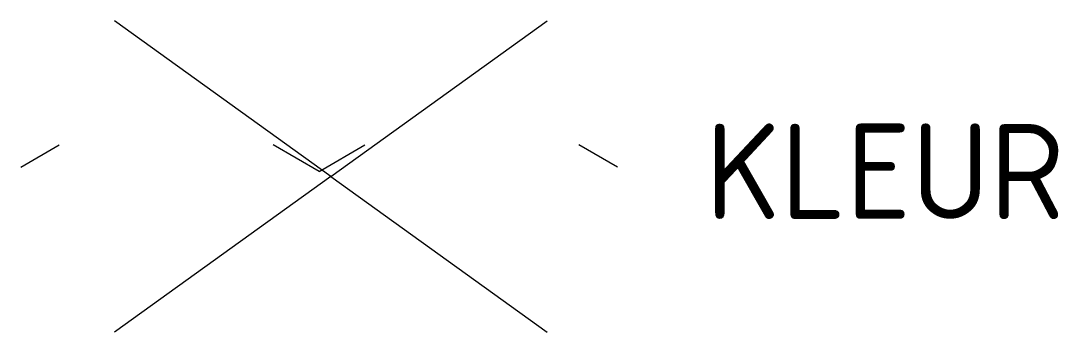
# Model space of a CAD drawing. Extents: x -5.6 to 14, y -3 to 2.8.
import ezdxf
from ezdxf.enums import TextEntityAlignment as Align

# ---------------------------------------------------------------- set-up
doc = ezdxf.new("R2010")
doc.units = 0
doc.header["$LTSCALE"] = 0.2
doc.styles.add('NLCS-ISO', font='NLCS-ISO.ttf')

msp = doc.modelspace()

# ---------------------------------------------------------------- linework, layer by layer
for p, q in [((0.223, -0.096), (-3.861, 2.844)), ((0.223, -0.096), (4.307, 2.844)), ((-5.633, 0.082), (-4.908, 0.5)), ((-0.001, 0), (-0.867, 0.5)), ((0, 0), (0.866, 0.5)), ((5.636, 0.079), (4.907, 0.5)), ((0.223, -0.096), (-3.861, -3.036)), ((-0.001, 0), (0, -0.001)), ((0, 0), (0, 0)), ((0.223, -0.096), (4.307, -3.036))]:
    msp.add_line(p, q)

# ---------------------------------------------------------------- texts
at = {"style": 'NLCS-ISO'}
msp.add_attdef('KLEUR', text='', height=1.8, dxfattribs=at).set_placement((7.295, 0), align=Align.MIDDLE_LEFT)

doc.saveas('drawing.dxf')
